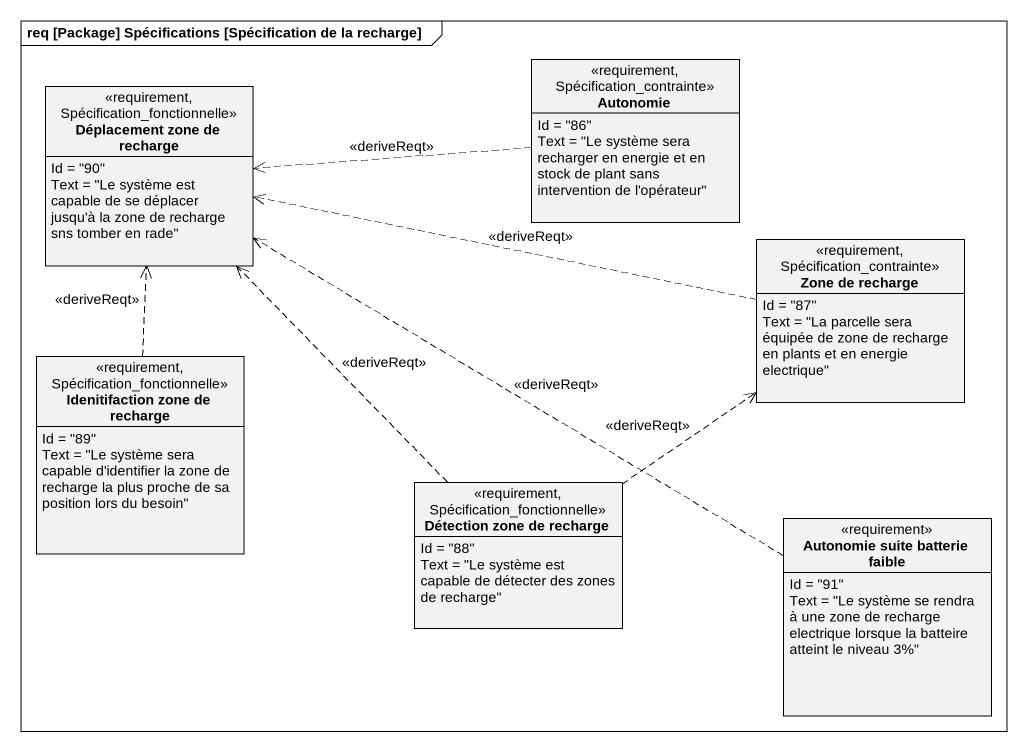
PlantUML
@startuml
mainframe req [Package] Spécifications [Spécification de la recharge]
hide circle
hide empty members
class "Déplacement zone de recharge" as Déplacement_zone_de_recharge <<requirement, Spécification_fonctionnelle>> {
  Id = "90"
  Text = "Le système est capable de se déplacer jusqu'à la zone de recharge sns tomber en rade"
}
class Autonomie <<requirement, Spécification_contrainte>> {
  Id = "86"
  Text = "Le système sera recharger en energie et en stock de plant sans intervention de l'opérateur"
}
class "Zone de recharge" as Zone_de_recharge <<requirement, Spécification_contrainte>> {
  Id = "87"
  Text = "La parcelle sera équipée de zone de recharge en plants et en energie electrique"
}
class "Idenitifaction zone de recharge" as Idenitifaction_zone_de <<requirement, Spécification_fonctionnelle>> {
  Id = "89"
  Text = "Le système sera capable d'identifier la zone de recharge la plus proche de sa position lors du besoin"
}
class "Détection zone de recharge" as Détection_zone_de_recharge <<requirement, Spécification_fonctionnelle>> {
  Id = "88"
  Text = "Le système est capable de détecter des zones de recharge"
}
class "Autonomie suite batterie faible" as Autonomie_suite_batterie <<requirement>> {
  Id = "91"
  Text = "Le système se rendra à une zone de recharge electrique lorsque la batteire atteint le niveau 3%"
}
Autonomie .left.> Déplacement_zone_de_recharge : <<deriveReqt>>
Zone_de_recharge .left.> Déplacement_zone_de_recharge : <<deriveReqt>>
Idenitifaction_zone_de .up.> Déplacement_zone_de_recharge : <<deriveReqt>>
Détection_zone_de_recharge .up.> Déplacement_zone_de_recharge : <<deriveReqt>>
Détection_zone_de_recharge .up.> Zone_de_recharge : <<deriveReqt>>
Autonomie_suite_batterie .left.> Déplacement_zone_de_recharge : <<deriveReqt>>
@enduml
